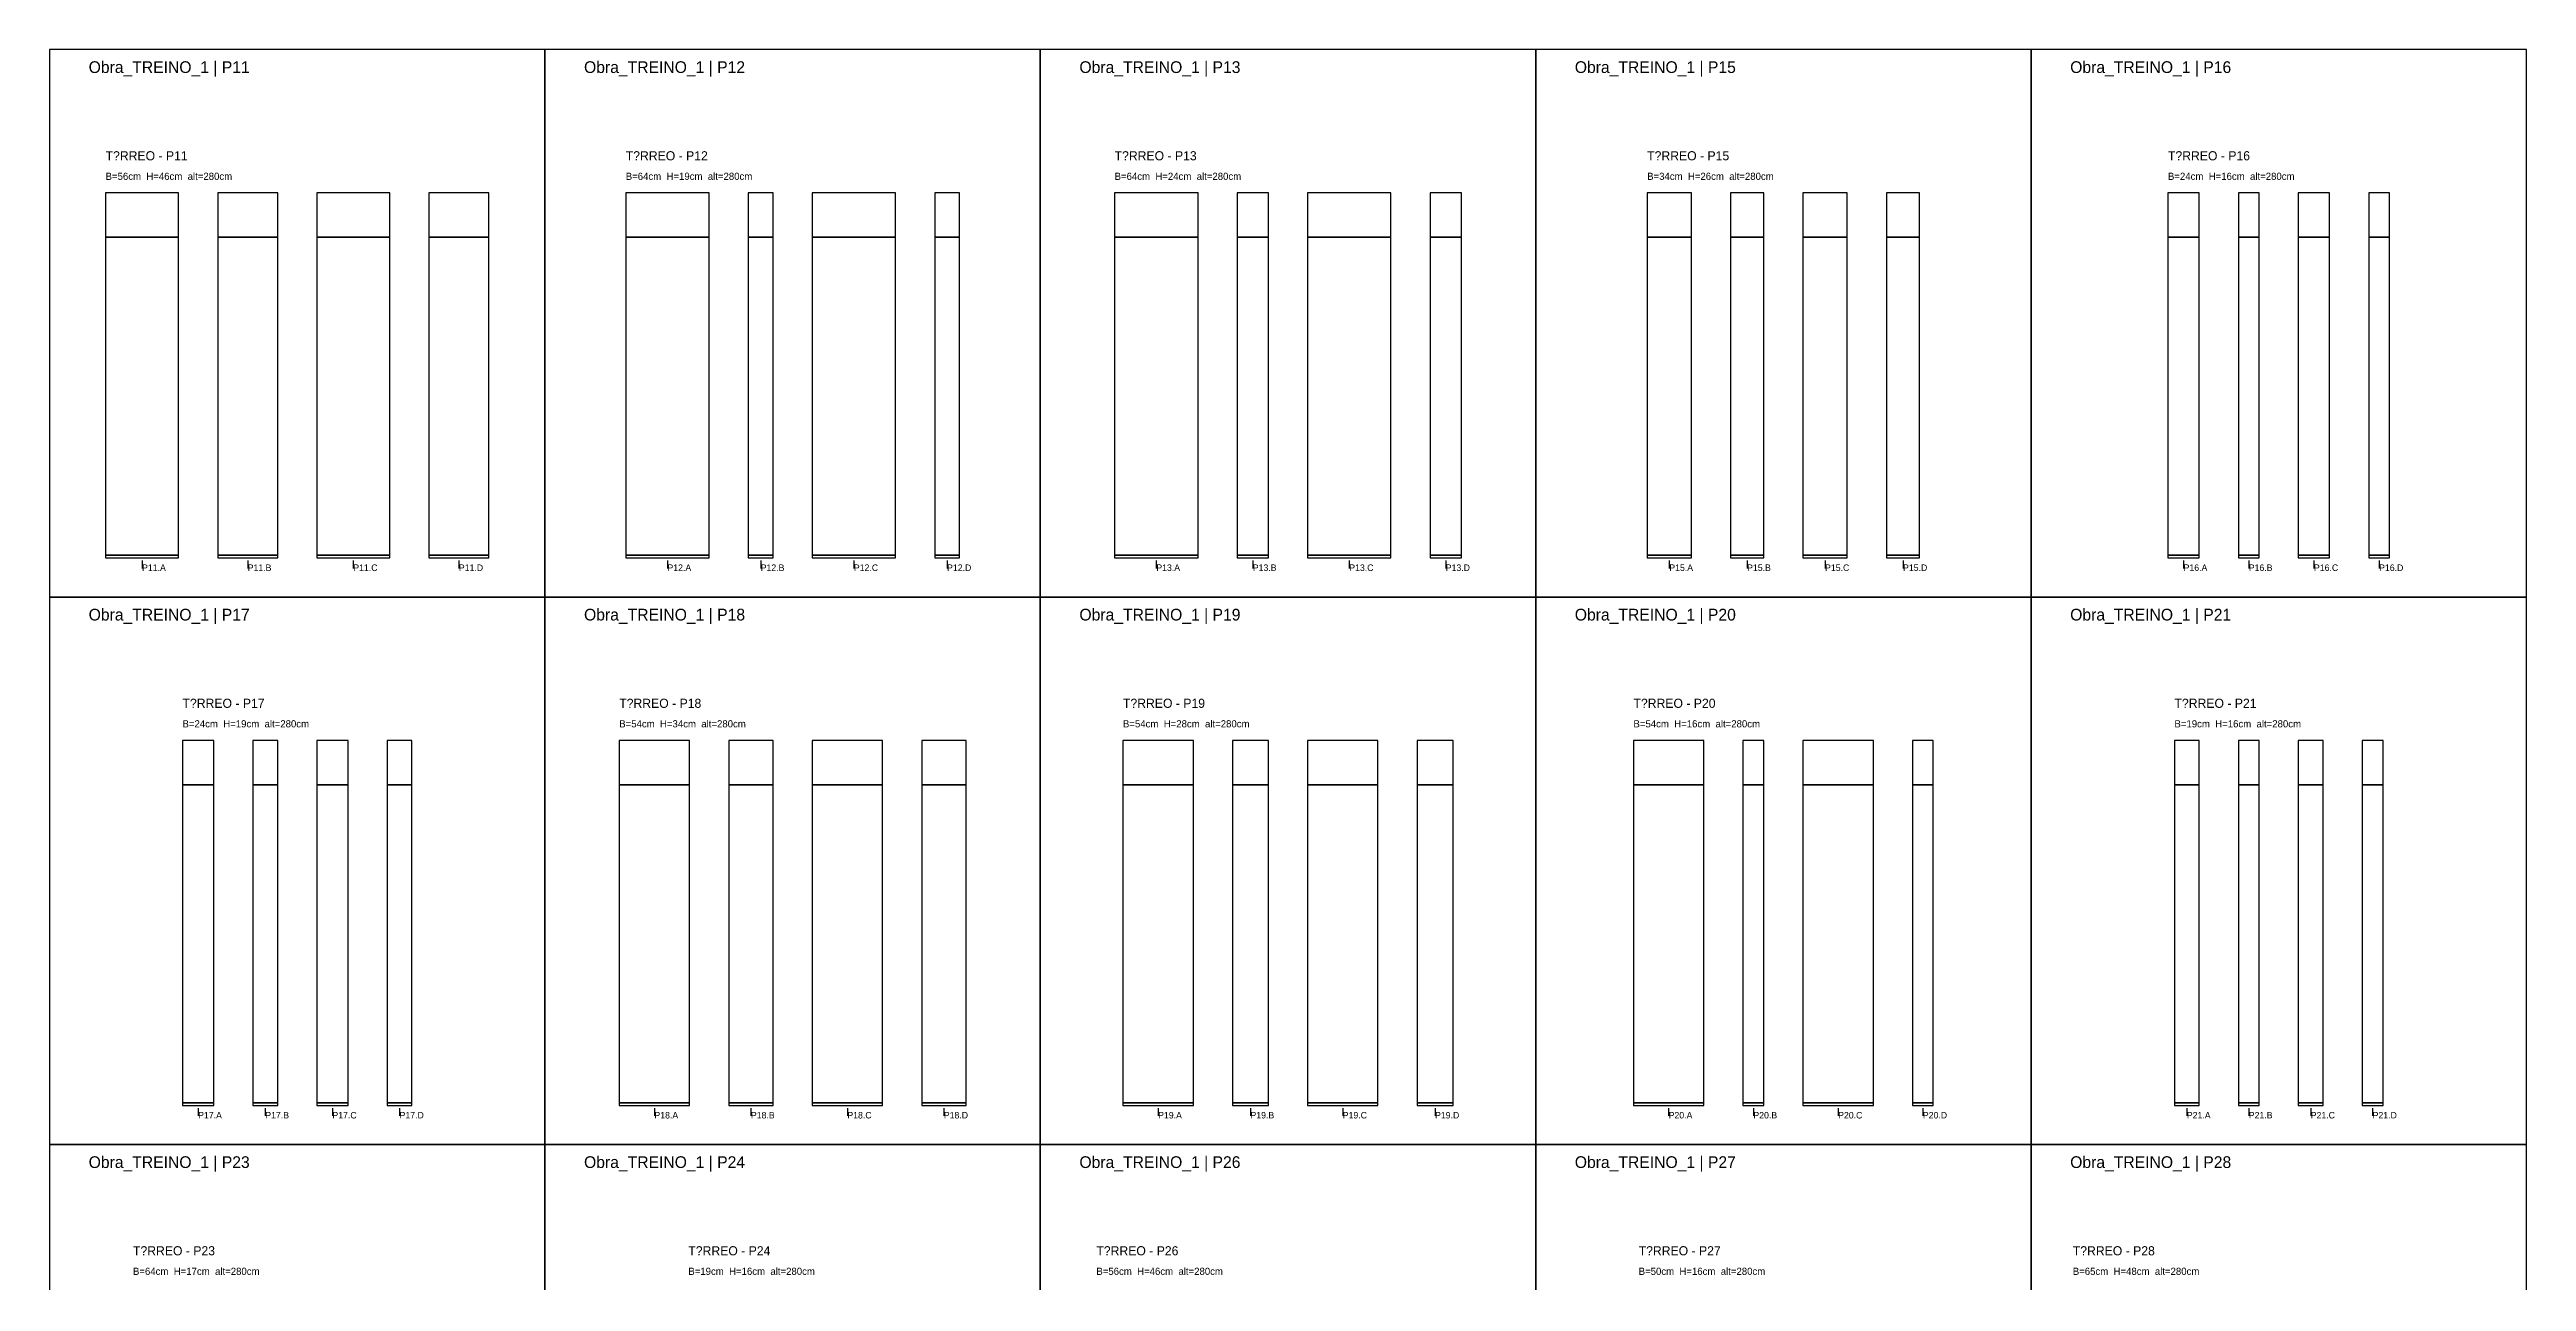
# Model space of a CAD drawing. Header units: metres. Extents: x 0 to 19000, y -21000 to 0.
# Drawn here: x 0 to 19000, y -9450 to 0 of the extents above; entities that cross this region are included whole.
import ezdxf

# ---------------------------------------------------------------- set-up
doc = ezdxf.new("R2010")
doc.units = ezdxf.units.M
for name, color, linetype in [('CELL_BORDER', 8, 'Continuous'), ('COTA', 3, 'Continuous'), ('Cota Secao (2x)', 3, 'Continuous'), ('LABEL_ID', 3, 'Continuous'), ('NOMENCLATURA', 1, 'Continuous'), ('Paineis', 7, 'Continuous'), ('Texto Secao', 2, 'Continuous')]:
    doc.layers.add(name, color=color, linetype=linetype)

msp = doc.modelspace()

# ---------------------------------------------------------------- linework, layer by layer
at = {"layer": 'CELL_BORDER'}
for points in [[(0, -4200), (3800, -4200), (3800, 0), (0, 0)], [(3800, -4200), (7600, -4200), (7600, 0), (3800, 0)], [(7600, -4200), (11400, -4200), (11400, 0), (7600, 0)], [(11400, -4200), (15200, -4200), (15200, 0), (11400, 0)], [(15200, -4200), (19000, -4200), (19000, 0), (15200, 0)], [(0, -8400), (3800, -8400), (3800, -4200), (0, -4200)], [(3800, -8400), (7600, -8400), (7600, -4200), (3800, -4200)], [(7600, -8400), (11400, -8400), (11400, -4200), (7600, -4200)], [(11400, -8400), (15200, -8400), (15200, -4200), (11400, -4200)], [(15200, -8400), (19000, -8400), (19000, -4200), (15200, -4200)], [(0, -12600), (3800, -12600), (3800, -8400), (0, -8400)], [(3800, -12600), (7600, -12600), (7600, -8400), (3800, -8400)], [(7600, -12600), (11400, -12600), (11400, -8400), (7600, -8400)], [(11400, -12600), (15200, -12600), (15200, -8400), (11400, -8400)], [(15200, -12600), (19000, -12600), (19000, -8400), (15200, -8400)]]:
    msp.add_lwpolyline(points, close=True, dxfattribs=at)
at = {"layer": 'COTA'}
for p, q in [((710, -3920), (710, -3980)), ((1520, -3920), (1520, -3980)), ((2330, -3920), (2330, -3980)), ((3140, -3920), (3140, -3980)), ((4740, -3920), (4740, -3980)), ((5455, -3920), (5455, -3980)), ((6170, -3920), (6170, -3980)), ((6885, -3920), (6885, -3980)), ((8490, -3920), (8490, -3980)), ((9230, -3920), (9230, -3980)), ((9970, -3920), (9970, -3980)), ((10710, -3920), (10710, -3980)), ((12425, -3920), (12425, -3980)), ((13022, -3920), (13022, -3980)), ((13620, -3920), (13620, -3980)), ((14218, -3920), (14218, -3980)), ((16370, -3920), (16370, -3980)), ((16870, -3920), (16870, -3980)), ((17370, -3920), (17370, -3980)), ((17870, -3920), (17870, -3980)), ((1140, -8120), (1140, -8180)), ((1655, -8120), (1655, -8180)), ((2170, -8120), (2170, -8180)), ((2685, -8120), (2685, -8180)), ((4640, -8120), (4640, -8180)), ((5380, -8120), (5380, -8180)), ((6120, -8120), (6120, -8180)), ((6860, -8120), (6860, -8180)), ((8504, -8120), (8504, -8180)), ((9212, -8120), (9212, -8180)), ((9920, -8120), (9920, -8180)), ((10628, -8120), (10628, -8180)), ((12420, -8120), (12420, -8180)), ((13070, -8120), (13070, -8180)), ((13720, -8120), (13720, -8180)), ((14370, -8120), (14370, -8180)), ((16395, -8120), (16395, -8180)), ((16870, -8120), (16870, -8180)), ((17345, -8120), (17345, -8180)), ((17820, -8120), (17820, -8180))]:
    msp.add_line(p, q, dxfattribs=at)
at = {"layer": 'Paineis'}
for points in [[(430, -1440), (990, -1440), (990, -1100), (430, -1100)], [(1290, -1440), (1750, -1440), (1750, -1100), (1290, -1100)], [(2050, -1440), (2610, -1440), (2610, -1100), (2050, -1100)], [(2910, -1440), (3370, -1440), (3370, -1100), (2910, -1100)], [(4420, -1440), (5060, -1440), (5060, -1100), (4420, -1100)], [(5360, -1440), (5550, -1440), (5550, -1100), (5360, -1100)], [(5850, -1440), (6490, -1440), (6490, -1100), (5850, -1100)], [(6790, -1440), (6980, -1440), (6980, -1100), (6790, -1100)], [(8170, -1440), (8810, -1440), (8810, -1100), (8170, -1100)], [(9110, -1440), (9350, -1440), (9350, -1100), (9110, -1100)], [(9650, -1440), (10290, -1440), (10290, -1100), (9650, -1100)], [(10590, -1440), (10830, -1440), (10830, -1100), (10590, -1100)], [(12255, -1440), (12595, -1440), (12595, -1100), (12255, -1100)], [(12895, -1440), (13150, -1440), (13150, -1100), (12895, -1100)], [(13450, -1440), (13790, -1440), (13790, -1100), (13450, -1100)], [(14090, -1440), (14345, -1440), (14345, -1100), (14090, -1100)], [(16250, -1440), (16490, -1440), (16490, -1100), (16250, -1100)], [(16790, -1440), (16950, -1440), (16950, -1100), (16790, -1100)], [(17250, -1440), (17490, -1440), (17490, -1100), (17250, -1100)], [(17790, -1440), (17950, -1440), (17950, -1100), (17790, -1100)], [(430, -3880), (990, -3880), (990, -1440), (430, -1440)], [(1290, -3880), (1750, -3880), (1750, -1440), (1290, -1440)], [(2050, -3880), (2610, -3880), (2610, -1440), (2050, -1440)], [(2910, -3880), (3370, -3880), (3370, -1440), (2910, -1440)], [(4420, -3880), (5060, -3880), (5060, -1440), (4420, -1440)], [(5360, -3880), (5550, -3880), (5550, -1440), (5360, -1440)], [(5850, -3880), (6490, -3880), (6490, -1440), (5850, -1440)], [(6790, -3880), (6980, -3880), (6980, -1440), (6790, -1440)], [(8170, -3880), (8810, -3880), (8810, -1440), (8170, -1440)], [(9110, -3880), (9350, -3880), (9350, -1440), (9110, -1440)], [(9650, -3880), (10290, -3880), (10290, -1440), (9650, -1440)], [(10590, -3880), (10830, -3880), (10830, -1440), (10590, -1440)], [(12255, -3880), (12595, -3880), (12595, -1440), (12255, -1440)], [(12895, -3880), (13150, -3880), (13150, -1440), (12895, -1440)], [(13450, -3880), (13790, -3880), (13790, -1440), (13450, -1440)], [(14090, -3880), (14345, -3880), (14345, -1440), (14090, -1440)], [(16250, -3880), (16490, -3880), (16490, -1440), (16250, -1440)], [(16790, -3880), (16950, -3880), (16950, -1440), (16790, -1440)], [(17250, -3880), (17490, -3880), (17490, -1440), (17250, -1440)], [(17790, -3880), (17950, -3880), (17950, -1440), (17790, -1440)], [(430, -3900), (990, -3900), (990, -3880), (430, -3880)], [(1290, -3900), (1750, -3900), (1750, -3880), (1290, -3880)], [(2050, -3900), (2610, -3900), (2610, -3880), (2050, -3880)], [(2910, -3900), (3370, -3900), (3370, -3880), (2910, -3880)], [(4420, -3900), (5060, -3900), (5060, -3880), (4420, -3880)], [(5360, -3900), (5550, -3900), (5550, -3880), (5360, -3880)], [(5850, -3900), (6490, -3900), (6490, -3880), (5850, -3880)], [(6790, -3900), (6980, -3900), (6980, -3880), (6790, -3880)], [(8170, -3900), (8810, -3900), (8810, -3880), (8170, -3880)], [(9110, -3900), (9350, -3900), (9350, -3880), (9110, -3880)], [(9650, -3900), (10290, -3900), (10290, -3880), (9650, -3880)], [(10590, -3900), (10830, -3900), (10830, -3880), (10590, -3880)], [(12255, -3900), (12595, -3900), (12595, -3880), (12255, -3880)], [(12895, -3900), (13150, -3900), (13150, -3880), (12895, -3880)], [(13450, -3900), (13790, -3900), (13790, -3880), (13450, -3880)], [(14090, -3900), (14345, -3900), (14345, -3880), (14090, -3880)], [(16250, -3900), (16490, -3900), (16490, -3880), (16250, -3880)], [(16790, -3900), (16950, -3900), (16950, -3880), (16790, -3880)], [(17250, -3900), (17490, -3900), (17490, -3880), (17250, -3880)], [(17790, -3900), (17950, -3900), (17950, -3880), (17790, -3880)], [(1020, -5640), (1260, -5640), (1260, -5300), (1020, -5300)], [(1560, -5640), (1750, -5640), (1750, -5300), (1560, -5300)], [(2050, -5640), (2290, -5640), (2290, -5300), (2050, -5300)], [(2590, -5640), (2780, -5640), (2780, -5300), (2590, -5300)], [(4370, -5640), (4910, -5640), (4910, -5300), (4370, -5300)], [(5210, -5640), (5550, -5640), (5550, -5300), (5210, -5300)], [(5850, -5640), (6390, -5640), (6390, -5300), (5850, -5300)], [(6690, -5640), (7030, -5640), (7030, -5300), (6690, -5300)], [(8234, -5640), (8774, -5640), (8774, -5300), (8234, -5300)], [(9074, -5640), (9350, -5640), (9350, -5300), (9074, -5300)], [(9650, -5640), (10190, -5640), (10190, -5300), (9650, -5300)], [(10490, -5640), (10766, -5640), (10766, -5300), (10490, -5300)], [(12150, -5640), (12690, -5640), (12690, -5300), (12150, -5300)], [(12990, -5640), (13150, -5640), (13150, -5300), (12990, -5300)], [(13450, -5640), (13990, -5640), (13990, -5300), (13450, -5300)], [(14290, -5640), (14450, -5640), (14450, -5300), (14290, -5300)], [(16300, -5640), (16490, -5640), (16490, -5300), (16300, -5300)], [(16790, -5640), (16950, -5640), (16950, -5300), (16790, -5300)], [(17250, -5640), (17440, -5640), (17440, -5300), (17250, -5300)], [(17740, -5640), (17900, -5640), (17900, -5300), (17740, -5300)], [(1020, -8080), (1260, -8080), (1260, -5640), (1020, -5640)], [(1560, -8080), (1750, -8080), (1750, -5640), (1560, -5640)], [(2050, -8080), (2290, -8080), (2290, -5640), (2050, -5640)], [(2590, -8080), (2780, -8080), (2780, -5640), (2590, -5640)], [(4370, -8080), (4910, -8080), (4910, -5640), (4370, -5640)], [(5210, -8080), (5550, -8080), (5550, -5640), (5210, -5640)], [(5850, -8080), (6390, -8080), (6390, -5640), (5850, -5640)], [(6690, -8080), (7030, -8080), (7030, -5640), (6690, -5640)], [(8234, -8080), (8774, -8080), (8774, -5640), (8234, -5640)], [(9074, -8080), (9350, -8080), (9350, -5640), (9074, -5640)], [(9650, -8080), (10190, -8080), (10190, -5640), (9650, -5640)], [(10490, -8080), (10766, -8080), (10766, -5640), (10490, -5640)], [(12150, -8080), (12690, -8080), (12690, -5640), (12150, -5640)], [(12990, -8080), (13150, -8080), (13150, -5640), (12990, -5640)], [(13450, -8080), (13990, -8080), (13990, -5640), (13450, -5640)], [(14290, -8080), (14450, -8080), (14450, -5640), (14290, -5640)], [(16300, -8080), (16490, -8080), (16490, -5640), (16300, -5640)], [(16790, -8080), (16950, -8080), (16950, -5640), (16790, -5640)], [(17250, -8080), (17440, -8080), (17440, -5640), (17250, -5640)], [(17740, -8080), (17900, -8080), (17900, -5640), (17740, -5640)], [(1020, -8100), (1260, -8100), (1260, -8080), (1020, -8080)], [(1560, -8100), (1750, -8100), (1750, -8080), (1560, -8080)], [(2050, -8100), (2290, -8100), (2290, -8080), (2050, -8080)], [(2590, -8100), (2780, -8100), (2780, -8080), (2590, -8080)], [(4370, -8100), (4910, -8100), (4910, -8080), (4370, -8080)], [(5210, -8100), (5550, -8100), (5550, -8080), (5210, -8080)], [(5850, -8100), (6390, -8100), (6390, -8080), (5850, -8080)], [(6690, -8100), (7030, -8100), (7030, -8080), (6690, -8080)], [(8234, -8100), (8774, -8100), (8774, -8080), (8234, -8080)], [(9074, -8100), (9350, -8100), (9350, -8080), (9074, -8080)], [(9650, -8100), (10190, -8100), (10190, -8080), (9650, -8080)], [(10490, -8100), (10766, -8100), (10766, -8080), (10490, -8080)], [(12150, -8100), (12690, -8100), (12690, -8080), (12150, -8080)], [(12990, -8100), (13150, -8100), (13150, -8080), (12990, -8080)], [(13450, -8100), (13990, -8100), (13990, -8080), (13450, -8080)], [(14290, -8100), (14450, -8100), (14450, -8080), (14290, -8080)], [(16300, -8100), (16490, -8100), (16490, -8080), (16300, -8080)], [(16790, -8100), (16950, -8100), (16950, -8080), (16790, -8080)], [(17250, -8100), (17440, -8100), (17440, -8080), (17250, -8080)], [(17740, -8100), (17900, -8100), (17900, -8080), (17740, -8080)]]:
    msp.add_lwpolyline(points, close=True, dxfattribs=at)

# ---------------------------------------------------------------- texts
at = {"layer": 'Cota Secao (2x)'}
for s, p in [('B=56cm  H=46cm  alt=280cm', (430, -1000)), ('B=64cm  H=19cm  alt=280cm', (4420, -1000)), ('B=64cm  H=24cm  alt=280cm', (8170, -1000)), ('B=34cm  H=26cm  alt=280cm', (12255, -1000)), ('B=24cm  H=16cm  alt=280cm', (16250, -1000)), ('B=24cm  H=19cm  alt=280cm', (1020, -5200)), ('B=54cm  H=34cm  alt=280cm', (4370, -5200)), ('B=54cm  H=28cm  alt=280cm', (8234, -5200)), ('B=54cm  H=16cm  alt=280cm', (12150, -5200)), ('B=19cm  H=16cm  alt=280cm', (16300, -5200)), ('B=64cm  H=17cm  alt=280cm', (640, -9400)), ('B=19cm  H=16cm  alt=280cm', (4900, -9400)), ('B=56cm  H=46cm  alt=280cm', (8030, -9400)), ('B=50cm  H=16cm  alt=280cm', (12190, -9400)), ('B=65cm  H=48cm  alt=280cm', (15520, -9400))]:
    msp.add_text(s, height=55, dxfattribs=at).set_placement(p)
at = {"layer": 'LABEL_ID'}
for s, p in [('Obra_TREINO_1 | P11', (300, -180)), ('Obra_TREINO_1 | P12', (4100, -180)), ('Obra_TREINO_1 | P13', (7900, -180)), ('Obra_TREINO_1 | P15', (11700, -180)), ('Obra_TREINO_1 | P16', (15500, -180)), ('Obra_TREINO_1 | P17', (300, -4380)), ('Obra_TREINO_1 | P18', (4100, -4380)), ('Obra_TREINO_1 | P19', (7900, -4380)), ('Obra_TREINO_1 | P20', (11700, -4380)), ('Obra_TREINO_1 | P21', (15500, -4380)), ('Obra_TREINO_1 | P23', (300, -8580)), ('Obra_TREINO_1 | P24', (4100, -8580)), ('Obra_TREINO_1 | P26', (7900, -8580)), ('Obra_TREINO_1 | P27', (11700, -8580)), ('Obra_TREINO_1 | P28', (15500, -8580))]:
    msp.add_text(s, height=90, dxfattribs=at).set_placement(p)
at = {"layer": 'NOMENCLATURA'}
for s, p in [('T?RREO - P11', (430, -850)), ('T?RREO - P12', (4420, -850)), ('T?RREO - P13', (8170, -850)), ('T?RREO - P15', (12255, -850)), ('T?RREO - P16', (16250, -850)), ('T?RREO - P17', (1020, -5050)), ('T?RREO - P18', (4370, -5050)), ('T?RREO - P19', (8234, -5050)), ('T?RREO - P20', (12150, -5050)), ('T?RREO - P21', (16300, -5050)), ('T?RREO - P23', (640, -9250)), ('T?RREO - P24', (4900, -9250)), ('T?RREO - P26', (8030, -9250)), ('T?RREO - P27', (12190, -9250)), ('T?RREO - P28', (15520, -9250))]:
    msp.add_text(s, height=70, dxfattribs=at).set_placement(p)
at = {"layer": 'Texto Secao'}
for s, p in [('P11.A', (710, -4000)), ('P11.B', (1520, -4000)), ('P11.C', (2330, -4000)), ('P11.D', (3140, -4000)), ('P12.A', (4740, -4000)), ('P12.B', (5455, -4000)), ('P12.C', (6170, -4000)), ('P12.D', (6885, -4000)), ('P13.A', (8490, -4000)), ('P13.B', (9230, -4000)), ('P13.C', (9970, -4000)), ('P13.D', (10710, -4000)), ('P15.A', (12425, -4000)), ('P15.B', (13022, -4000)), ('P15.C', (13620, -4000)), ('P15.D', (14218, -4000)), ('P16.A', (16370, -4000)), ('P16.B', (16870, -4000)), ('P16.C', (17370, -4000)), ('P16.D', (17870, -4000)), ('P17.A', (1140, -8200)), ('P17.B', (1655, -8200)), ('P17.C', (2170, -8200)), ('P17.D', (2685, -8200)), ('P18.A', (4640, -8200)), ('P18.B', (5380, -8200)), ('P18.C', (6120, -8200)), ('P18.D', (6860, -8200)), ('P19.A', (8504, -8200)), ('P19.B', (9212, -8200)), ('P19.C', (9920, -8200)), ('P19.D', (10628, -8200)), ('P20.A', (12420, -8200)), ('P20.B', (13070, -8200)), ('P20.C', (13720, -8200)), ('P20.D', (14370, -8200)), ('P21.A', (16395, -8200)), ('P21.B', (16870, -8200)), ('P21.C', (17345, -8200)), ('P21.D', (17820, -8200))]:
    msp.add_text(s, height=50, dxfattribs=at).set_placement(p)

doc.saveas('drawing.dxf')
